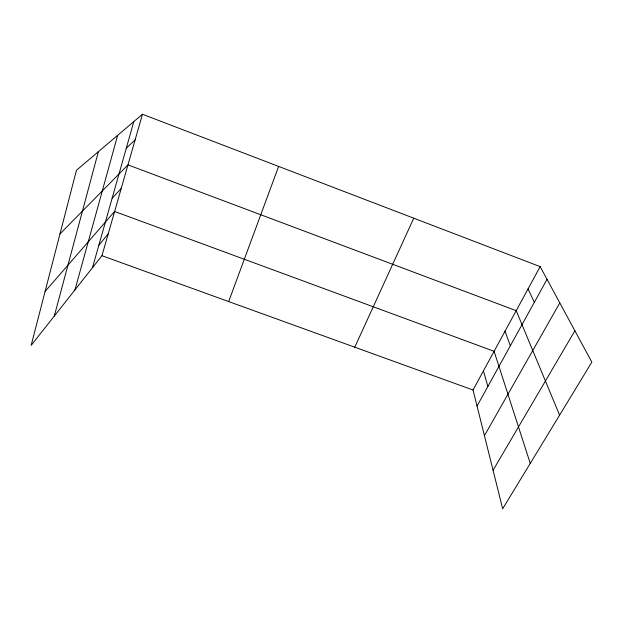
<?xml version="1.0" encoding="UTF-8"?>
<svg xmlns="http://www.w3.org/2000/svg" width="623" height="623" viewBox="0 0 623 623"><rect width="100%" height="100%" fill="white"/><g stroke="black" fill="none" stroke-linecap="round" stroke-linejoin="round"><path stroke-width="0.93" d="M54.302 316.063L98.364 151.693M74.955 289.897L117.646 135.323M92.492 267.695L133.813 121.594M142.465 114.25L76.442 170.297L31.15 345.376L101.954 255.703L142.465 114.25L540.172 266.628L591.85 362.127L502.668 508.75L473.036 390.006L540.172 266.628M228.672 301.563L278.637 166.419M354.767 347.206L413.765 218.198M477.047 406.071L547.041 279.322M484.429 435.672L559.797 302.895M493.066 470.287L574.881 330.766M98.855 245.197L108.215 233.866M45.097 291.471L114.624 211.462L494.094 351.302L530.251 463.395M112.101 198.363L121.212 188.473M59.995 233.89L127.964 164.877L516.202 310.667L559.594 415.152M126.298 148.165L135.113 139.91M101.954 255.703L473.036 390.006M528.031 288.932L534.355 302.295M505.012 331.241L510.338 345.788M483.44 370.887L487.864 386.478"/></g></svg>
